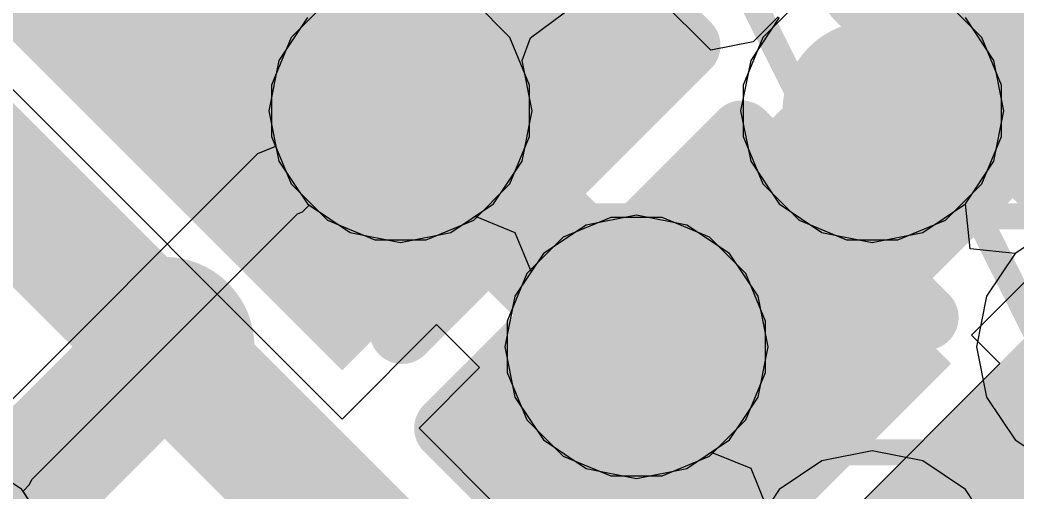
# Model space of a CAD drawing. Header units: inches. Extents: x -6 to 283, y -12 to 154.
# Drawn here: x 54.126 to 56.069, y 7.533 to 8.453 of the extents above; entities that cross this region are included whole.
import ezdxf

# ---------------------------------------------------------------- set-up
doc = ezdxf.new("R2010")
doc.units = ezdxf.units.IN
for name, color, linetype in [('Bottom Layer', 5, 'Continuous'), ('Bottom Overlay', 54, 'Continuous'), ('Bottom Paste', 16, 'Continuous'), ('Bottom Solder', 6, 'Continuous'), ('Drill Drawing', 1, 'Continuous'), ('GND-1', 16, 'Continuous'), ('GND-2', 90, 'Continuous'), ('GND-3', 216, 'Continuous'), ('GND-4', 54, 'Continuous'), ('PWR-1', 156, 'Continuous'), ('PWR-2', 130, 'Continuous'), ('Signal L1', 76, 'Continuous'), ('Signal L2', 6, 'Continuous'), ('Top Layer', 1, 'Continuous'), ('Top Paste', 8, 'Continuous'), ('Top Solder', 216, 'Continuous'), ('Via Holes', 16, 'Continuous')]:
    doc.layers.add(name, color=color, linetype=linetype)

# ---------------------------------------------------------------- blocks, each defined once
blk = doc.blocks.new('BGA_565_15_5_14_4__57')
at = {"layer": 'Top Layer'}
h = blk.add_hatch(color=1, dxfattribs=at)
edge = h.paths.add_edge_path()
edge.add_arc((-0.975, 0.975), 0.125, 0, 360)
h = blk.add_hatch(color=1, dxfattribs=at)
edge = h.paths.add_edge_path()
edge.add_arc((-0.325, 0.975), 0.125, 0, 360)
h = blk.add_hatch(color=1, dxfattribs=at)
edge = h.paths.add_edge_path()
edge.add_arc((-0.325, 0.325), 0.125, 0, 360)
h = blk.add_hatch(color=1, dxfattribs=at)
edge = h.paths.add_edge_path()
edge.add_arc((0.325, 0.325), 0.125, 0, 360)
at = {"layer": 'Top Paste'}
h = blk.add_hatch(color=8, dxfattribs=at)
edge = h.paths.add_edge_path()
edge.add_arc((-0.975, 0.975), 0.125, 0, 360)
h = blk.add_hatch(color=8, dxfattribs=at)
edge = h.paths.add_edge_path()
edge.add_arc((-0.325, 0.975), 0.125, 0, 360)
h = blk.add_hatch(color=8, dxfattribs=at)
edge = h.paths.add_edge_path()
edge.add_arc((-0.325, 0.325), 0.125, 0, 360)
h = blk.add_hatch(color=8, dxfattribs=at)
edge = h.paths.add_edge_path()
edge.add_arc((0.325, 0.325), 0.125, 0, 360)
at = {"layer": 'Top Solder'}
h = blk.add_hatch(color=216, dxfattribs=at)
edge = h.paths.add_edge_path()
edge.add_arc((-0.975, 0.975), 0.175, 0, 360)
h = blk.add_hatch(color=216, dxfattribs=at)
edge = h.paths.add_edge_path()
edge.add_arc((-0.325, 0.975), 0.175, 0, 360)
h = blk.add_hatch(color=216, dxfattribs=at)
edge = h.paths.add_edge_path()
edge.add_arc((-0.325, 0.325), 0.175, 0, 360)
h = blk.add_hatch(color=216, dxfattribs=at)
edge = h.paths.add_edge_path()
edge.add_arc((0.325, 0.325), 0.175, 0, 360)
blk = doc.blocks.new('C___0603_B_381')
at = {"layer": 'Bottom Layer'}
blk.add_hatch(color=5, dxfattribs=at).paths.add_polyline_path([(0.381, -0.4445), (0.381, 0.4445), (1.143, 0.4445), (1.143, -0.4445)])
at = {"layer": 'Bottom Paste'}
blk.add_hatch(color=16, dxfattribs=at).paths.add_polyline_path([(0.381, -0.4445), (0.381, 0.4445), (1.143, 0.4445), (1.143, -0.4445)])
at = {"layer": 'Bottom Solder'}
blk.add_hatch(color=6, dxfattribs=at).paths.add_polyline_path([(0.321, -0.5045), (0.321, 0.5045), (1.203, 0.5045), (1.203, -0.5045)])
at = {"layer": 'Bottom Overlay'}
for points in [[(1.2446, 0.5334, 0.127, 0.127, 0), (1.2446, -0.5334, 0.127, 0.127, 0)], [(0.4572, -0.5334, 0.127, 0.127, 0), (1.2446, -0.5334, 0.127, 0.127, 0)]]:
    blk.add_lwpolyline(points, format="xyseb", dxfattribs=at)
for points in [[(0.4254, -0.5334, 0.0635, 0.0635, 1), (0.4889, -0.5334, 0.0635, 0.0635, 1)], [(1.2128, -0.5334, 0.0635, 0.0635, 1), (1.2764, -0.5334, 0.0635, 0.0635, 1)], [(1.2128, -0.5334, 0.0635, 0.0635, 1), (1.2764, -0.5334, 0.0635, 0.0635, 1)]]:
    blk.add_lwpolyline(points, format="xyseb", close=True, dxfattribs=at)
blk = doc.blocks.new('C___0402_B_389')
at = {"layer": 'Bottom Layer'}
for points in [[(-0.2413, 0.3175), (-0.2413, -0.3175), (-0.6985, -0.3175), (-0.6985, 0.3175)], [(0.6985, 0.3175), (0.6985, -0.3175), (0.2413, -0.3175), (0.2413, 0.3175)]]:
    blk.add_hatch(color=5, dxfattribs=at).paths.add_polyline_path(points)
at = {"layer": 'Bottom Paste'}
for points in [[(-0.2413, 0.3175), (-0.2413, -0.3175), (-0.6985, -0.3175), (-0.6985, 0.3175)], [(0.6985, 0.3175), (0.6985, -0.3175), (0.2413, -0.3175), (0.2413, 0.3175)]]:
    blk.add_hatch(color=16, dxfattribs=at).paths.add_polyline_path(points)
at = {"layer": 'Bottom Solder'}
for points in [[(-0.1813, 0.3775), (-0.1813, -0.3775), (-0.7585, -0.3775), (-0.7585, 0.3775)], [(0.7585, 0.3775), (0.7585, -0.3775), (0.1813, -0.3775), (0.1813, 0.3775)]]:
    blk.add_hatch(color=6, dxfattribs=at).paths.add_polyline_path(points)
at = {"layer": 'Bottom Overlay'}
for points in [[(-0.7874, 0.4064, 0.127, 0.127, 0), (-0.7874, -0.4064, 0.127, 0.127, 0)], [(-0.2794, 0.4064, 0.127, 0.127, 0), (-0.7874, 0.4064, 0.127, 0.127, 0)], [(0.7874, 0.4064, 0.127, 0.127, 0), (0.2794, 0.4064, 0.127, 0.127, 0)], [(0.7874, 0.4064, 0.127, 0.127, 0), (0.7874, -0.4064, 0.127, 0.127, 0)], [(-0.2794, -0.4064, 0.127, 0.127, 0), (-0.7874, -0.4064, 0.127, 0.127, 0)], [(0.7874, -0.4064, 0.127, 0.127, 0), (0.2794, -0.4064, 0.127, 0.127, 0)]]:
    blk.add_lwpolyline(points, format="xyseb", dxfattribs=at)
for points in [[(-0.8191, 0.4064, 0.0635, 0.0635, 1), (-0.7556, 0.4064, 0.0635, 0.0635, 1)], [(-0.8191, 0.4064, 0.0635, 0.0635, 1), (-0.7556, 0.4064, 0.0635, 0.0635, 1)], [(-0.3111, 0.4064, 0.0635, 0.0635, 1), (-0.2477, 0.4064, 0.0635, 0.0635, 1)], [(0.2477, 0.4064, 0.0635, 0.0635, 1), (0.3111, 0.4064, 0.0635, 0.0635, 1)], [(0.7556, 0.4064, 0.0635, 0.0635, 1), (0.8191, 0.4064, 0.0635, 0.0635, 1)], [(0.7556, 0.4064, 0.0635, 0.0635, 1), (0.8191, 0.4064, 0.0635, 0.0635, 1)], [(-0.8191, -0.4064, 0.0635, 0.0635, 1), (-0.7556, -0.4064, 0.0635, 0.0635, 1)], [(-0.8191, -0.4064, 0.0635, 0.0635, 1), (-0.7556, -0.4064, 0.0635, 0.0635, 1)], [(-0.3111, -0.4064, 0.0635, 0.0635, 1), (-0.2477, -0.4064, 0.0635, 0.0635, 1)], [(0.2477, -0.4064, 0.0635, 0.0635, 1), (0.3111, -0.4064, 0.0635, 0.0635, 1)], [(0.7556, -0.4064, 0.0635, 0.0635, 1), (0.8191, -0.4064, 0.0635, 0.0635, 1)], [(0.7556, -0.4064, 0.0635, 0.0635, 1), (0.8191, -0.4064, 0.0635, 0.0635, 1)]]:
    blk.add_lwpolyline(points, format="xyseb", close=True, dxfattribs=at)
blk = doc.blocks.new('C___0402_B_393')
at = {"layer": 'Bottom Layer'}
for points in [[(-0.2413, 0.3175), (-0.2413, -0.3175), (-0.6985, -0.3175), (-0.6985, 0.3175)], [(0.6985, 0.3175), (0.6985, -0.3175), (0.2413, -0.3175), (0.2413, 0.3175)]]:
    blk.add_hatch(color=5, dxfattribs=at).paths.add_polyline_path(points)
at = {"layer": 'Bottom Paste'}
for points in [[(-0.2413, 0.3175), (-0.2413, -0.3175), (-0.6985, -0.3175), (-0.6985, 0.3175)], [(0.6985, 0.3175), (0.6985, -0.3175), (0.2413, -0.3175), (0.2413, 0.3175)]]:
    blk.add_hatch(color=16, dxfattribs=at).paths.add_polyline_path(points)
at = {"layer": 'Bottom Solder'}
for points in [[(-0.1813, 0.3775), (-0.1813, -0.3775), (-0.7585, -0.3775), (-0.7585, 0.3775)], [(0.7585, 0.3775), (0.7585, -0.3775), (0.1813, -0.3775), (0.1813, 0.3775)]]:
    blk.add_hatch(color=6, dxfattribs=at).paths.add_polyline_path(points)
at = {"layer": 'Bottom Overlay'}
for points in [[(-0.7874, 0.4064, 0.127, 0.127, 0), (-0.7874, -0.4064, 0.127, 0.127, 0)], [(-0.2794, 0.4064, 0.127, 0.127, 0), (-0.7874, 0.4064, 0.127, 0.127, 0)], [(0.7874, 0.4064, 0.127, 0.127, 0), (0.2794, 0.4064, 0.127, 0.127, 0)], [(0.7874, 0.4064, 0.127, 0.127, 0), (0.7874, -0.4064, 0.127, 0.127, 0)], [(-0.2794, -0.4064, 0.127, 0.127, 0), (-0.7874, -0.4064, 0.127, 0.127, 0)], [(0.7874, -0.4064, 0.127, 0.127, 0), (0.2794, -0.4064, 0.127, 0.127, 0)]]:
    blk.add_lwpolyline(points, format="xyseb", dxfattribs=at)
for points in [[(-0.8191, 0.4064, 0.0635, 0.0635, 1), (-0.7556, 0.4064, 0.0635, 0.0635, 1)], [(-0.8191, 0.4064, 0.0635, 0.0635, 1), (-0.7556, 0.4064, 0.0635, 0.0635, 1)], [(-0.3111, 0.4064, 0.0635, 0.0635, 1), (-0.2477, 0.4064, 0.0635, 0.0635, 1)], [(0.2477, 0.4064, 0.0635, 0.0635, 1), (0.3111, 0.4064, 0.0635, 0.0635, 1)], [(0.7556, 0.4064, 0.0635, 0.0635, 1), (0.8191, 0.4064, 0.0635, 0.0635, 1)], [(0.7556, 0.4064, 0.0635, 0.0635, 1), (0.8191, 0.4064, 0.0635, 0.0635, 1)], [(-0.8191, -0.4064, 0.0635, 0.0635, 1), (-0.7556, -0.4064, 0.0635, 0.0635, 1)], [(-0.8191, -0.4064, 0.0635, 0.0635, 1), (-0.7556, -0.4064, 0.0635, 0.0635, 1)], [(-0.3111, -0.4064, 0.0635, 0.0635, 1), (-0.2477, -0.4064, 0.0635, 0.0635, 1)], [(0.2477, -0.4064, 0.0635, 0.0635, 1), (0.3111, -0.4064, 0.0635, 0.0635, 1)], [(0.7556, -0.4064, 0.0635, 0.0635, 1), (0.8191, -0.4064, 0.0635, 0.0635, 1)], [(0.7556, -0.4064, 0.0635, 0.0635, 1), (0.8191, -0.4064, 0.0635, 0.0635, 1)]]:
    blk.add_lwpolyline(points, format="xyseb", close=True, dxfattribs=at)

msp = doc.modelspace()

# ---------------------------------------------------------------- hatches: boundary and pattern name
at = {"layer": 'Bottom Layer'}
h = msp.add_hatch(color=5, dxfattribs=at)
edge = h.paths.add_edge_path()
edge.add_arc((54.8674, 8.276), 0.15, 0, 360)
h = msp.add_hatch(color=5, dxfattribs=at)
edge = h.paths.add_edge_path()
edge.add_arc((55.7867, 8.276), 0.15, 0, 360)
h = msp.add_hatch(color=5, dxfattribs=at)
edge = h.paths.add_edge_path()
edge.add_arc((55.3271, 7.8164), 0.15, 0, 360)
at = {"layer": 'GND-1'}
h = msp.add_hatch(color=16, dxfattribs=at)
edge = h.paths.add_edge_path()
edge.add_arc((54.8674, 8.276), 0.15, 0, 360)
h = msp.add_hatch(color=16, dxfattribs=at)
edge = h.paths.add_edge_path()
edge.add_arc((55.7867, 8.276), 0.15, 0, 360)
h = msp.add_hatch(color=16, dxfattribs=at)
edge = h.paths.add_edge_path()
edge.add_arc((55.3271, 7.8164), 0.15, 0, 360)
at = {"layer": 'GND-2'}
h = msp.add_hatch(color=90, dxfattribs=at)
edge = h.paths.add_edge_path()
edge.add_arc((54.8674, 8.276), 0.15, 0, 360)
h = msp.add_hatch(color=90, dxfattribs=at)
edge = h.paths.add_edge_path()
edge.add_arc((55.7867, 8.276), 0.15, 0, 360)
h = msp.add_hatch(color=90, dxfattribs=at)
edge = h.paths.add_edge_path()
edge.add_arc((55.3271, 7.8164), 0.15, 0, 360)
at = {"layer": 'GND-3'}
h = msp.add_hatch(color=216, dxfattribs=at)
edge = h.paths.add_edge_path()
edge.add_arc((54.8674, 8.276), 0.15, 0, 360)
h = msp.add_hatch(color=216, dxfattribs=at)
edge = h.paths.add_edge_path()
edge.add_arc((55.7867, 8.276), 0.15, 0, 360)
h = msp.add_hatch(color=216, dxfattribs=at)
edge = h.paths.add_edge_path()
edge.add_arc((55.3271, 7.8164), 0.15, 0, 360)
at = {"layer": 'GND-4'}
h = msp.add_hatch(color=54, dxfattribs=at)
edge = h.paths.add_edge_path()
edge.add_arc((54.8674, 8.276), 0.15, 0, 360)
h = msp.add_hatch(color=54, dxfattribs=at)
edge = h.paths.add_edge_path()
edge.add_arc((55.7867, 8.276), 0.15, 0, 360)
h = msp.add_hatch(color=54, dxfattribs=at)
edge = h.paths.add_edge_path()
edge.add_arc((55.3271, 7.8164), 0.15, 0, 360)
at = {"layer": 'PWR-1'}
h = msp.add_hatch(color=156, dxfattribs=at)
edge = h.paths.add_edge_path()
edge.add_arc((54.8674, 8.276), 0.15, 0, 360)
h = msp.add_hatch(color=156, dxfattribs=at)
edge = h.paths.add_edge_path()
edge.add_arc((55.7867, 8.276), 0.15, 0, 360)
h = msp.add_hatch(color=156, dxfattribs=at)
edge = h.paths.add_edge_path()
edge.add_arc((55.3271, 7.8164), 0.15, 0, 360)
at = {"layer": 'PWR-2'}
h = msp.add_hatch(color=130, dxfattribs=at)
edge = h.paths.add_edge_path()
edge.add_arc((54.8674, 8.276), 0.15, 0, 360)
h = msp.add_hatch(color=130, dxfattribs=at)
edge = h.paths.add_edge_path()
edge.add_arc((55.7867, 8.276), 0.15, 0, 360)
h = msp.add_hatch(color=130, dxfattribs=at)
edge = h.paths.add_edge_path()
edge.add_arc((55.3271, 7.8164), 0.15, 0, 360)
at = {"layer": 'Signal L1'}
h = msp.add_hatch(color=76, dxfattribs=at)
edge = h.paths.add_edge_path()
edge.add_arc((54.8674, 8.276), 0.15, 0, 360)
h = msp.add_hatch(color=76, dxfattribs=at)
edge = h.paths.add_edge_path()
edge.add_arc((55.7867, 8.276), 0.15, 0, 360)
h = msp.add_hatch(color=76, dxfattribs=at)
edge = h.paths.add_edge_path()
edge.add_arc((55.3271, 7.8164), 0.15, 0, 360)
at = {"layer": 'Signal L2'}
h = msp.add_hatch(color=6, dxfattribs=at)
edge = h.paths.add_edge_path()
edge.add_arc((54.8674, 8.276), 0.15, 0, 360)
h = msp.add_hatch(color=6, dxfattribs=at)
edge = h.paths.add_edge_path()
edge.add_arc((55.7867, 8.276), 0.15, 0, 360)
h = msp.add_hatch(color=6, dxfattribs=at)
edge = h.paths.add_edge_path()
edge.add_arc((55.3271, 7.8164), 0.15, 0, 360)
at = {"layer": 'Top Layer'}
h = msp.add_hatch(color=1, dxfattribs=at)
edge = h.paths.add_edge_path()
edge.add_arc((54.8674, 8.276), 0.15, 0, 360)
h = msp.add_hatch(color=1, dxfattribs=at)
edge = h.paths.add_edge_path()
edge.add_arc((55.7867, 8.276), 0.15, 0, 360)
h = msp.add_hatch(color=1, dxfattribs=at)
edge = h.paths.add_edge_path()
edge.add_arc((55.3271, 7.8164), 0.15, 0, 360)
at = {"layer": 'Via Holes'}
h = msp.add_hatch(color=7, dxfattribs=at)
edge = h.paths.add_edge_path()
edge.add_arc((54.8674, 8.276), 0.075, 0, 360)
h = msp.add_hatch(color=7, dxfattribs=at)
edge = h.paths.add_edge_path()
edge.add_arc((55.7867, 8.276), 0.075, 0, 360)
h = msp.add_hatch(color=7, dxfattribs=at)
edge = h.paths.add_edge_path()
edge.add_arc((55.3271, 7.8164), 0.075, 0, 360)

# ---------------------------------------------------------------- linework, layer by layer
at = {"layer": 'Bottom Layer'}
for p, q in [((55.4722, 8.394), (54.664, 9.2022)), ((53.9456, 8.4838), (54.7538, 7.6755)), ((55.6035, 8.4591), (55.5545, 8.41)), ((55.5545, 8.41), (55.4722, 8.394)), ((55.9798, 7.8387), (56.1715, 8.0304)), ((54.7538, 7.6755), (54.9377, 7.8595)), ((54.9377, 7.8595), (55.0215, 7.7756)), ((56.0351, 7.7834), (55.9798, 7.8387)), ((55.0215, 7.7756), (54.9036, 7.6577)), ((55.4065, 7.1548), (56.0351, 7.7834)), ((54.9036, 7.6577), (55.4065, 7.1548))]:
    msp.add_line(p, q, dxfattribs=at)
for points in [[(54.4078, 8.7356, 0.254, 0.254, 0), (54.8675, 8.276, 0.254, 0.254, 0)], [(54.4278, 8.7356, 0.254, 0.254, 0), (55.3371, 7.8264, 0.254, 0.254, 0)], [(55.8215, 8.2848, 0.254, 0.254, 0), (56.2233, 8.6865, 0.254, 0.254, 0)], [(55.5912, 7.8164, 0.254, 0.254, 0), (56.268, 8.4931, 0.254, 0.254, 0)], [(55.3371, 7.8264, 0.254, 0.254, 0), (55.7867, 8.276, 0.254, 0.254, 0)], [(55.7867, 8.276, 0.254, 0.254, 0), (55.7955, 8.2848, 0.254, 0.254, 0)], [(55.7955, 8.2848, 0.254, 0.254, 0), (55.8215, 8.2848, 0.254, 0.254, 0)], [(55.3371, 7.8264, 0.254, 0.254, 0), (55.3471, 7.8164, 0.254, 0.254, 0)], [(55.3271, 7.8164, 0.254, 0.254, 0), (55.3471, 7.8164, 0.254, 0.254, 0)], [(55.3471, 7.8164, 0.254, 0.254, 0), (55.5912, 7.8164, 0.254, 0.254, 0)], [(55.3471, 7.8164, 0.254, 0.254, 0), (55.4168, 7.7466, 0.254, 0.254, 0)], [(55.4168, 7.7387, 0.254, 0.254, 0), (55.4168, 7.7466, 0.254, 0.254, 0)]]:
    msp.add_lwpolyline(points, format="xyseb", dxfattribs=at)
for points in [[(54.804, 8.276, 0.127, 0.127, 1), (54.931, 8.276, 0.127, 0.127, 1)], [(55.7232, 8.276, 0.127, 0.127, 1), (55.8502, 8.276, 0.127, 0.127, 1)], [(55.7232, 8.276, 0.127, 0.127, 1), (55.8502, 8.276, 0.127, 0.127, 1)], [(55.732, 8.2848, 0.127, 0.127, 1), (55.859, 8.2848, 0.127, 0.127, 1)], [(55.732, 8.2848, 0.127, 0.127, 1), (55.859, 8.2848, 0.127, 0.127, 1)], [(55.758, 8.2848, 0.127, 0.127, 1), (55.885, 8.2848, 0.127, 0.127, 1)], [(55.758, 8.2848, 0.127, 0.127, 1), (55.885, 8.2848, 0.127, 0.127, 1)], [(55.2736, 7.8264, 0.127, 0.127, 1), (55.4006, 7.8264, 0.127, 0.127, 1)], [(55.2736, 7.8264, 0.127, 0.127, 1), (55.4006, 7.8264, 0.127, 0.127, 1)], [(55.2736, 7.8264, 0.127, 0.127, 1), (55.4006, 7.8264, 0.127, 0.127, 1)], [(55.2636, 7.8164, 0.127, 0.127, 1), (55.3906, 7.8164, 0.127, 0.127, 1)], [(55.2836, 7.8164, 0.127, 0.127, 1), (55.4106, 7.8164, 0.127, 0.127, 1)], [(55.2836, 7.8164, 0.127, 0.127, 1), (55.4106, 7.8164, 0.127, 0.127, 1)], [(55.2836, 7.8164, 0.127, 0.127, 1), (55.4106, 7.8164, 0.127, 0.127, 1)], [(55.2836, 7.8164, 0.127, 0.127, 1), (55.4106, 7.8164, 0.127, 0.127, 1)], [(55.5277, 7.8164, 0.127, 0.127, 1), (55.6547, 7.8164, 0.127, 0.127, 1)], [(55.5277, 7.8164, 0.127, 0.127, 1), (55.6547, 7.8164, 0.127, 0.127, 1)], [(55.3533, 7.7466, 0.127, 0.127, 1), (55.4803, 7.7466, 0.127, 0.127, 1)], [(55.3533, 7.7466, 0.127, 0.127, 1), (55.4803, 7.7466, 0.127, 0.127, 1)], [(55.3533, 7.7387, 0.127, 0.127, 1), (55.4803, 7.7387, 0.127, 0.127, 1)]]:
    msp.add_lwpolyline(points, format="xyseb", close=True, dxfattribs=at)
at = {"layer": 'Drill Drawing'}
for points in [[(54.6134, 8.53, 0.0508, 0.0508, 0), (54.8674, 8.022, 0.0508, 0.0508, 0)], [(54.8674, 8.022, 0.0508, 0.0508, 0), (55.1214, 8.53, 0.0508, 0.0508, 0)], [(55.5327, 8.53, 0.0508, 0.0508, 0), (55.7867, 8.022, 0.0508, 0.0508, 0)], [(55.7867, 8.022, 0.0508, 0.0508, 0), (56.0407, 8.53, 0.0508, 0.0508, 0)], [(55.0731, 8.0704, 0.0508, 0.0508, 0), (55.5811, 8.0704, 0.0508, 0.0508, 0)], [(55.0731, 8.0704, 0.0508, 0.0508, 0), (55.3271, 7.5624, 0.0508, 0.0508, 0)], [(55.3271, 7.5624, 0.0508, 0.0508, 0), (55.5811, 8.0704, 0.0508, 0.0508, 0)], [(55.9923, 8.0704, 0.0508, 0.0508, 0), (56.5003, 8.0704, 0.0508, 0.0508, 0)], [(55.9923, 8.0704, 0.0508, 0.0508, 0), (56.2463, 7.5624, 0.0508, 0.0508, 0)], [(53.6942, 7.6107, 0.0508, 0.0508, 0), (54.2022, 7.6107, 0.0508, 0.0508, 0)], [(53.9482, 7.1027, 0.0508, 0.0508, 0), (54.2022, 7.6107, 0.0508, 0.0508, 0)], [(55.5327, 7.6107, 0.0508, 0.0508, 0), (56.0407, 7.6107, 0.0508, 0.0508, 0)], [(55.5327, 7.6107, 0.0508, 0.0508, 0), (55.7867, 7.1027, 0.0508, 0.0508, 0)], [(55.7867, 7.1027, 0.0508, 0.0508, 0), (56.0407, 7.6107, 0.0508, 0.0508, 0)]]:
    msp.add_lwpolyline(points, format="xyseb", dxfattribs=at)
for points in [[(55.0604, 8.0704, 0.0254, 0.0254, 1), (55.0858, 8.0704, 0.0254, 0.0254, 1)], [(55.0604, 8.0704, 0.0254, 0.0254, 1), (55.0858, 8.0704, 0.0254, 0.0254, 1)], [(55.5684, 8.0704, 0.0254, 0.0254, 1), (55.5938, 8.0704, 0.0254, 0.0254, 1)], [(55.5684, 8.0704, 0.0254, 0.0254, 1), (55.5938, 8.0704, 0.0254, 0.0254, 1)], [(55.9796, 8.0704, 0.0254, 0.0254, 1), (56.005, 8.0704, 0.0254, 0.0254, 1)], [(55.9796, 8.0704, 0.0254, 0.0254, 1), (56.005, 8.0704, 0.0254, 0.0254, 1)], [(54.8547, 8.022, 0.0254, 0.0254, 1), (54.8801, 8.022, 0.0254, 0.0254, 1)], [(54.8547, 8.022, 0.0254, 0.0254, 1), (54.8801, 8.022, 0.0254, 0.0254, 1)], [(55.774, 8.022, 0.0254, 0.0254, 1), (55.7994, 8.022, 0.0254, 0.0254, 1)], [(55.774, 8.022, 0.0254, 0.0254, 1), (55.7994, 8.022, 0.0254, 0.0254, 1)], [(54.1895, 7.6107, 0.0254, 0.0254, 1), (54.2149, 7.6107, 0.0254, 0.0254, 1)], [(54.1895, 7.6107, 0.0254, 0.0254, 1), (54.2149, 7.6107, 0.0254, 0.0254, 1)], [(55.52, 7.6107, 0.0254, 0.0254, 1), (55.5454, 7.6107, 0.0254, 0.0254, 1)], [(55.52, 7.6107, 0.0254, 0.0254, 1), (55.5454, 7.6107, 0.0254, 0.0254, 1)], [(56.028, 7.6107, 0.0254, 0.0254, 1), (56.0534, 7.6107, 0.0254, 0.0254, 1)], [(56.028, 7.6107, 0.0254, 0.0254, 1), (56.0534, 7.6107, 0.0254, 0.0254, 1)], [(55.3144, 7.5624, 0.0254, 0.0254, 1), (55.3398, 7.5624, 0.0254, 0.0254, 1)], [(55.3144, 7.5624, 0.0254, 0.0254, 1), (55.3398, 7.5624, 0.0254, 0.0254, 1)]]:
    msp.add_lwpolyline(points, format="xyseb", close=True, dxfattribs=at)
at = {"layer": 'GND-1'}
for p, q in [((54.7249, 8.4893), (54.6541, 8.4185)), ((55.0807, 8.4185), (55.01, 8.4893)), ((55.6442, 8.4893), (55.5734, 8.4185)), ((56, 8.4185), (55.9292, 8.4893)), ((54.6541, 8.4185), (54.6158, 8.326)), ((55.119, 8.326), (55.0807, 8.4185)), ((55.5734, 8.4185), (55.5351, 8.326)), ((56.0383, 8.326), (56, 8.4185)), ((54.6158, 8.326), (54.6158, 8.2259)), ((55.119, 8.2259), (55.119, 8.326)), ((55.5351, 8.326), (55.5351, 8.2259)), ((56.0383, 8.2259), (56.0383, 8.326)), ((54.6158, 8.2259), (54.6541, 8.1335)), ((55.0807, 8.1335), (55.119, 8.2259)), ((55.5351, 8.2259), (55.5734, 8.1335)), ((56, 8.1335), (56.0383, 8.2259)), ((54.6541, 8.1335), (54.7249, 8.0627)), ((55.01, 8.0627), (55.0807, 8.1335)), ((55.5734, 8.1335), (55.6442, 8.0627)), ((55.9292, 8.0627), (56, 8.1335)), ((55.277, 8.068), (55.1845, 8.0297)), ((55.3771, 8.068), (55.277, 8.068)), ((55.4696, 8.0297), (55.3771, 8.068)), ((54.7249, 8.0627), (54.8174, 8.0244)), ((54.9175, 8.0244), (55.01, 8.0627)), ((55.6442, 8.0627), (55.7366, 8.0244)), ((55.8367, 8.0244), (55.9292, 8.0627)), ((54.8174, 8.0244), (54.9175, 8.0244)), ((55.1845, 8.0297), (55.1138, 7.9589)), ((55.5403, 7.9589), (55.4696, 8.0297)), ((55.7366, 8.0244), (55.8367, 8.0244)), ((55.1138, 7.9589), (55.0755, 7.8664)), ((55.5787, 7.8664), (55.5403, 7.9589)), ((55.0755, 7.8664), (55.0755, 7.7663)), ((55.5787, 7.7663), (55.5787, 7.8664)), ((55.0755, 7.7663), (55.1138, 7.6738)), ((55.5403, 7.6738), (55.5787, 7.7663)), ((55.1138, 7.6738), (55.1845, 7.6031)), ((55.4696, 7.6031), (55.5403, 7.6738)), ((55.1845, 7.6031), (55.277, 7.5648)), ((55.3771, 7.5648), (55.4696, 7.6031)), ((55.277, 7.5648), (55.3771, 7.5648))]:
    msp.add_line(p, q, dxfattribs=at)
at = {"layer": 'GND-2'}
for p, q in [((54.7249, 8.4893), (54.6541, 8.4185)), ((55.0807, 8.4185), (55.01, 8.4893)), ((55.6442, 8.4893), (55.5734, 8.4185)), ((56, 8.4185), (55.9292, 8.4893)), ((54.6541, 8.4185), (54.6158, 8.326)), ((55.119, 8.326), (55.0807, 8.4185)), ((55.5734, 8.4185), (55.5351, 8.326)), ((56.0383, 8.326), (56, 8.4185)), ((54.6158, 8.326), (54.6158, 8.2259)), ((55.119, 8.2259), (55.119, 8.326)), ((55.5351, 8.326), (55.5351, 8.2259)), ((56.0383, 8.2259), (56.0383, 8.326)), ((54.6158, 8.2259), (54.6541, 8.1335)), ((55.0807, 8.1335), (55.119, 8.2259)), ((55.5351, 8.2259), (55.5734, 8.1335)), ((56, 8.1335), (56.0383, 8.2259)), ((54.6541, 8.1335), (54.7249, 8.0627)), ((55.01, 8.0627), (55.0807, 8.1335)), ((55.5734, 8.1335), (55.6442, 8.0627)), ((55.9292, 8.0627), (56, 8.1335)), ((55.277, 8.068), (55.1845, 8.0297)), ((55.3771, 8.068), (55.277, 8.068)), ((55.4696, 8.0297), (55.3771, 8.068)), ((54.7249, 8.0627), (54.8174, 8.0244)), ((54.9175, 8.0244), (55.01, 8.0627)), ((55.6442, 8.0627), (55.7366, 8.0244)), ((55.8367, 8.0244), (55.9292, 8.0627)), ((54.8174, 8.0244), (54.9175, 8.0244)), ((55.1845, 8.0297), (55.1138, 7.9589)), ((55.5403, 7.9589), (55.4696, 8.0297)), ((55.7366, 8.0244), (55.8367, 8.0244)), ((55.1138, 7.9589), (55.0755, 7.8664)), ((55.5787, 7.8664), (55.5403, 7.9589)), ((55.0755, 7.8664), (55.0755, 7.7663)), ((55.5787, 7.7663), (55.5787, 7.8664)), ((55.0755, 7.7663), (55.1138, 7.6738)), ((55.5403, 7.6738), (55.5787, 7.7663)), ((55.1138, 7.6738), (55.1845, 7.6031)), ((55.4696, 7.6031), (55.5403, 7.6738)), ((55.1845, 7.6031), (55.277, 7.5648)), ((55.3771, 7.5648), (55.4696, 7.6031)), ((55.277, 7.5648), (55.3771, 7.5648))]:
    msp.add_line(p, q, dxfattribs=at)
at = {"layer": 'GND-3'}
for p, q in [((54.7249, 8.4893), (54.6541, 8.4185)), ((55.0807, 8.4185), (55.01, 8.4893)), ((55.6442, 8.4893), (55.5734, 8.4185)), ((56, 8.4185), (55.9292, 8.4893)), ((54.6541, 8.4185), (54.6158, 8.326)), ((55.119, 8.326), (55.0807, 8.4185)), ((55.5734, 8.4185), (55.5351, 8.326)), ((56.0383, 8.326), (56, 8.4185)), ((54.6158, 8.326), (54.6158, 8.2259)), ((55.119, 8.2259), (55.119, 8.326)), ((55.5351, 8.326), (55.5351, 8.2259)), ((56.0383, 8.2259), (56.0383, 8.326)), ((54.6158, 8.2259), (54.6541, 8.1335)), ((55.0807, 8.1335), (55.119, 8.2259)), ((55.5351, 8.2259), (55.5734, 8.1335)), ((56, 8.1335), (56.0383, 8.2259)), ((54.6541, 8.1335), (54.7249, 8.0627)), ((55.01, 8.0627), (55.0807, 8.1335)), ((55.5734, 8.1335), (55.6442, 8.0627)), ((55.9292, 8.0627), (56, 8.1335)), ((55.277, 8.068), (55.1845, 8.0297)), ((55.3771, 8.068), (55.277, 8.068)), ((55.4696, 8.0297), (55.3771, 8.068)), ((54.7249, 8.0627), (54.8174, 8.0244)), ((54.9175, 8.0244), (55.01, 8.0627)), ((55.6442, 8.0627), (55.7366, 8.0244)), ((55.8367, 8.0244), (55.9292, 8.0627)), ((54.8174, 8.0244), (54.9175, 8.0244)), ((55.1845, 8.0297), (55.1138, 7.9589)), ((55.5403, 7.9589), (55.4696, 8.0297)), ((55.7366, 8.0244), (55.8367, 8.0244)), ((55.1138, 7.9589), (55.0755, 7.8664)), ((55.5787, 7.8664), (55.5403, 7.9589)), ((55.0755, 7.8664), (55.0755, 7.7663)), ((55.5787, 7.7663), (55.5787, 7.8664)), ((55.0755, 7.7663), (55.1138, 7.6738)), ((55.5403, 7.6738), (55.5787, 7.7663)), ((55.1138, 7.6738), (55.1845, 7.6031)), ((55.4696, 7.6031), (55.5403, 7.6738)), ((55.1845, 7.6031), (55.277, 7.5648)), ((55.3771, 7.5648), (55.4696, 7.6031)), ((55.277, 7.5648), (55.3771, 7.5648))]:
    msp.add_line(p, q, dxfattribs=at)
at = {"layer": 'GND-4'}
for p, q in [((54.7249, 8.4893), (54.6541, 8.4185)), ((55.0807, 8.4185), (55.01, 8.4893)), ((55.6442, 8.4893), (55.5734, 8.4185)), ((56, 8.4185), (55.9292, 8.4893)), ((54.6541, 8.4185), (54.6158, 8.326)), ((55.119, 8.326), (55.0807, 8.4185)), ((55.5734, 8.4185), (55.5351, 8.326)), ((56.0383, 8.326), (56, 8.4185)), ((54.6158, 8.326), (54.6158, 8.2259)), ((55.119, 8.2259), (55.119, 8.326)), ((55.5351, 8.326), (55.5351, 8.2259)), ((56.0383, 8.2259), (56.0383, 8.326)), ((54.6158, 8.2259), (54.6541, 8.1335)), ((55.0807, 8.1335), (55.119, 8.2259)), ((55.5351, 8.2259), (55.5734, 8.1335)), ((56, 8.1335), (56.0383, 8.2259)), ((54.6541, 8.1335), (54.7249, 8.0627)), ((55.01, 8.0627), (55.0807, 8.1335)), ((55.5734, 8.1335), (55.6442, 8.0627)), ((55.9292, 8.0627), (56, 8.1335)), ((55.277, 8.068), (55.1845, 8.0297)), ((55.3771, 8.068), (55.277, 8.068)), ((55.4696, 8.0297), (55.3771, 8.068)), ((54.7249, 8.0627), (54.8174, 8.0244)), ((54.9175, 8.0244), (55.01, 8.0627)), ((55.6442, 8.0627), (55.7366, 8.0244)), ((55.8367, 8.0244), (55.9292, 8.0627)), ((54.8174, 8.0244), (54.9175, 8.0244)), ((55.1845, 8.0297), (55.1138, 7.9589)), ((55.5403, 7.9589), (55.4696, 8.0297)), ((55.7366, 8.0244), (55.8367, 8.0244)), ((55.1138, 7.9589), (55.0755, 7.8664)), ((55.5787, 7.8664), (55.5403, 7.9589)), ((55.0755, 7.8664), (55.0755, 7.7663)), ((55.5787, 7.7663), (55.5787, 7.8664)), ((55.0755, 7.7663), (55.1138, 7.6738)), ((55.5403, 7.6738), (55.5787, 7.7663)), ((55.1138, 7.6738), (55.1845, 7.6031)), ((55.4696, 7.6031), (55.5403, 7.6738)), ((55.1845, 7.6031), (55.277, 7.5648)), ((55.3771, 7.5648), (55.4696, 7.6031)), ((55.277, 7.5648), (55.3771, 7.5648))]:
    msp.add_line(p, q, dxfattribs=at)
at = {"layer": 'PWR-1'}
for p, q in [((56.1481, 8.0534), (56.0649, 7.9978)), ((56.0649, 7.9978), (56.0093, 7.9145)), ((56.0093, 7.9145), (55.9898, 7.8164)), ((55.9898, 7.8164), (56.0093, 7.7182)), ((56.0093, 7.7182), (56.0649, 7.635)), ((56.0649, 7.635), (56.1481, 7.5794)), ((55.7867, 7.6133), (55.6885, 7.5937)), ((55.8848, 7.5937), (55.7867, 7.6133)), ((54.1296, 7.5381), (54.0464, 7.5937)), ((55.6885, 7.5937), (55.6053, 7.5381)), ((55.9681, 7.5381), (55.8848, 7.5937)), ((54.1852, 7.4549), (54.1296, 7.5381)), ((55.6053, 7.5381), (55.5497, 7.4549)), ((56.0237, 7.4549), (55.9681, 7.5381))]:
    msp.add_line(p, q, dxfattribs=at)
at = {"layer": 'PWR-2'}
for p, q in [((54.686, 8.4574), (54.6304, 8.3741)), ((56.0237, 8.3741), (55.9681, 8.4574)), ((54.6304, 8.3741), (54.6109, 8.276)), ((56.0432, 8.276), (56.0237, 8.3741)), ((54.6109, 8.276), (54.6304, 8.1778)), ((56.0237, 8.1778), (56.0432, 8.276)), ((54.6304, 8.1778), (54.686, 8.0946)), ((55.9681, 8.0946), (56.0237, 8.1778)), ((54.686, 8.0946), (54.7693, 8.039)), ((55.9772, 8.0068), (55.9681, 8.0946)), ((54.9656, 8.039), (55.0131, 8.0707)), ((55.0131, 8.0707), (55.0902, 8.0391)), ((56.1481, 8.0534), (56.0649, 7.9978)), ((54.7693, 8.039), (54.8674, 8.0195)), ((54.8674, 8.0195), (54.9656, 8.039)), ((55.0902, 8.0391), (55.1218, 7.962)), ((56.0649, 7.9978), (55.9772, 8.0068)), ((55.1218, 7.962), (55.09, 7.9145)), ((55.09, 7.9145), (55.0705, 7.8164)), ((55.0705, 7.8164), (55.09, 7.7182)), ((55.09, 7.7182), (55.1457, 7.635)), ((55.1457, 7.635), (55.2289, 7.5794)), ((55.4252, 7.5794), (55.4727, 7.6111)), ((55.4727, 7.6111), (55.5498, 7.5795)), ((54.1296, 7.5381), (54.0464, 7.5937)), ((55.2289, 7.5794), (55.3271, 7.5598)), ((55.3271, 7.5598), (55.4252, 7.5794)), ((55.5498, 7.5795), (55.5814, 7.5024)), ((54.1852, 7.4549), (54.1296, 7.5381))]:
    msp.add_line(p, q, dxfattribs=at)
at = {"layer": 'Signal L2'}
for p, q in [((55.1208, 8.4181), (55.2289, 8.4986)), ((54.7249, 8.4893), (54.6541, 8.4185)), ((55.6053, 8.4574), (55.5497, 8.3741)), ((56.0237, 8.3741), (55.9681, 8.4574)), ((54.6541, 8.4185), (54.6158, 8.326)), ((55.1044, 8.3741), (55.1208, 8.4181)), ((55.124, 8.276), (55.1044, 8.3741)), ((55.5497, 8.3741), (55.5301, 8.276)), ((56.0432, 8.276), (56.0237, 8.3741)), ((54.6158, 8.326), (54.6158, 8.2259)), ((55.1044, 8.1778), (55.124, 8.276)), ((55.5301, 8.276), (55.5497, 8.1778)), ((56.0237, 8.1778), (56.0432, 8.276)), ((54.6158, 8.2259), (54.624, 8.2063)), ((54.624, 8.2063), (54.5888, 8.1918)), ((54.5888, 8.1918), (54.0324, 7.6353)), ((55.0488, 8.0946), (55.1044, 8.1778)), ((55.5497, 8.1778), (55.6053, 8.0946)), ((55.9681, 8.0946), (56.0237, 8.1778)), ((54.6766, 8.0793), (54.6895, 8.0923)), ((54.6895, 8.0923), (54.7693, 8.039)), ((54.9656, 8.039), (55.0488, 8.0946)), ((55.6053, 8.0946), (55.6885, 8.039)), ((55.8848, 8.039), (55.9681, 8.0946)), ((54.1489, 7.5575), (54.6667, 8.0753)), ((54.6667, 8.0753), (54.6766, 8.0793)), ((55.3271, 8.0729), (55.2289, 8.0534)), ((55.4252, 8.0534), (55.3271, 8.0729)), ((55.2289, 8.0534), (55.1457, 7.9978)), ((55.5084, 7.9978), (55.4252, 8.0534)), ((56.1481, 8.0534), (56.0649, 7.9978)), ((54.7693, 8.039), (54.8674, 8.0195)), ((54.8674, 8.0195), (54.9656, 8.039)), ((55.6885, 8.039), (55.7867, 8.0195)), ((55.7867, 8.0195), (55.8848, 8.039)), ((55.1457, 7.9978), (55.09, 7.9145)), ((55.5641, 7.9145), (55.5084, 7.9978)), ((56.0649, 7.9978), (56.0093, 7.9145)), ((55.09, 7.9145), (55.0705, 7.8164)), ((55.5836, 7.8164), (55.5641, 7.9145)), ((56.0093, 7.9145), (55.9898, 7.8164)), ((55.0705, 7.8164), (55.09, 7.7182)), ((55.5641, 7.7182), (55.5836, 7.8164)), ((55.9898, 7.8164), (56.0093, 7.7182)), ((55.09, 7.7182), (55.1457, 7.635)), ((55.5084, 7.635), (55.5641, 7.7182)), ((56.0093, 7.7182), (56.0649, 7.635)), ((55.1457, 7.635), (55.2289, 7.5794)), ((55.4252, 7.5794), (55.5084, 7.635)), ((56.0649, 7.635), (56.1481, 7.5794)), ((55.7867, 7.6133), (55.6885, 7.5937)), ((55.8848, 7.5937), (55.7867, 7.6133)), ((55.2289, 7.5794), (55.3271, 7.5598)), ((55.3271, 7.5598), (55.4252, 7.5794)), ((55.6885, 7.5937), (55.6053, 7.5381)), ((55.9681, 7.5381), (55.8848, 7.5937)), ((54.1319, 7.5347), (54.1448, 7.5476)), ((54.1448, 7.5476), (54.1489, 7.5575)), ((54.1852, 7.4549), (54.1319, 7.5347)), ((55.6053, 7.5381), (55.5497, 7.4549)), ((56.0237, 7.4549), (55.9681, 7.5381))]:
    msp.add_line(p, q, dxfattribs=at)
at = {"layer": 'Top Layer'}
for points in [[(55.3271, 7.8164, 0.254, 0.254, 0), (56.7059, 9.1952, 0.254, 0.254, 0)], [(54.4078, 8.7356, 0.254, 0.254, 0), (54.8675, 8.276, 0.254, 0.254, 0)], [(53.9483, 8.2759, 0.254, 0.254, 0), (54.4079, 7.8163, 0.254, 0.254, 0)], [(54.8675, 8.276, 0.254, 0.254, 0), (55.3271, 7.8164, 0.254, 0.254, 0)], [(53.9482, 7.3567, 0.254, 0.254, 0), (54.4078, 7.8164, 0.254, 0.254, 0)], [(54.4079, 7.8163, 0.254, 0.254, 0), (54.8675, 7.3567, 0.254, 0.254, 0)], [(55.7867, 7.3567, 0.254, 0.254, 0), (56.2463, 7.8164, 0.254, 0.254, 0)]]:
    msp.add_lwpolyline(points, format="xyseb", dxfattribs=at)
for points in [[(54.804, 8.276, 0.127, 0.127, 1), (54.931, 8.276, 0.127, 0.127, 1)], [(54.804, 8.276, 0.127, 0.127, 1), (54.931, 8.276, 0.127, 0.127, 1)], [(54.3443, 7.8164, 0.127, 0.127, 1), (54.4713, 7.8164, 0.127, 0.127, 1)], [(54.3444, 7.8163, 0.127, 0.127, 1), (54.4714, 7.8163, 0.127, 0.127, 1)], [(54.3444, 7.8163, 0.127, 0.127, 1), (54.4714, 7.8163, 0.127, 0.127, 1)], [(55.2636, 7.8164, 0.127, 0.127, 1), (55.3906, 7.8164, 0.127, 0.127, 1)], [(55.2636, 7.8164, 0.127, 0.127, 1), (55.3906, 7.8164, 0.127, 0.127, 1)]]:
    msp.add_lwpolyline(points, format="xyseb", close=True, dxfattribs=at)

# ---------------------------------------------------------------- block references
for name, p, rotation in [('BGA_565_15_5_14_4__57', (54.4079, 8.2759), 225), ('C___0603_B_381', (54.1701, 7.9001), 45), ('C___0402_B_389', (56.6002, 8.2303), 135), ('C___0402_B_393', (55.8016, 7.3883), 135)]:
    msp.add_blockref(name, p, dxfattribs=dict(rotation=rotation))

doc.saveas('drawing.dxf')
